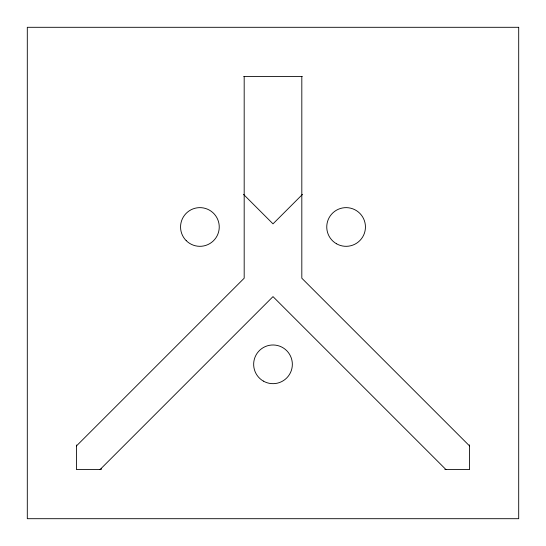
<?xml version="1.0" encoding="UTF-8"?>
<svg xmlns="http://www.w3.org/2000/svg" width="546" height="546" viewBox="0 0 546 546"><rect width="100%" height="100%" fill="white"/><g stroke="black" fill="none" stroke-linecap="round" stroke-linejoin="round"><path stroke-width="0.82" d="M302.484 194.376L273 223.86L243.516 194.376M76.44 445.945L244.185 278.207L244.185 76.44M100.054 469.56L273 296.615L445.945 469.56M243.728 76.44L302.272 76.44M444.847 469.56L469.56 469.56L469.56 444.847M469.56 445.945L301.815 278.207L301.815 76.44M101.215 468.4L101.215 469.56L76.44 469.56L76.44 444.99M518.7 27.3L27.3 27.3L27.3 518.7L518.7 518.7L518.7 27.3M186.22 240.656A19.349 19.349 0 0 0 218.591 231.982A19.349 19.349 0 0 0 194.895 208.292A19.349 19.349 0 0 0 186.22 240.656M336.425 243.734A19.349 19.349 0 0 0 365.445 226.979A19.349 19.349 0 0 0 336.425 210.224A19.349 19.349 0 0 0 336.425 243.734M263.329 381.081A19.349 19.349 0 0 0 292.349 364.325A19.349 19.349 0 0 0 263.329 347.57A19.349 19.349 0 0 0 263.329 381.081"/></g></svg>
